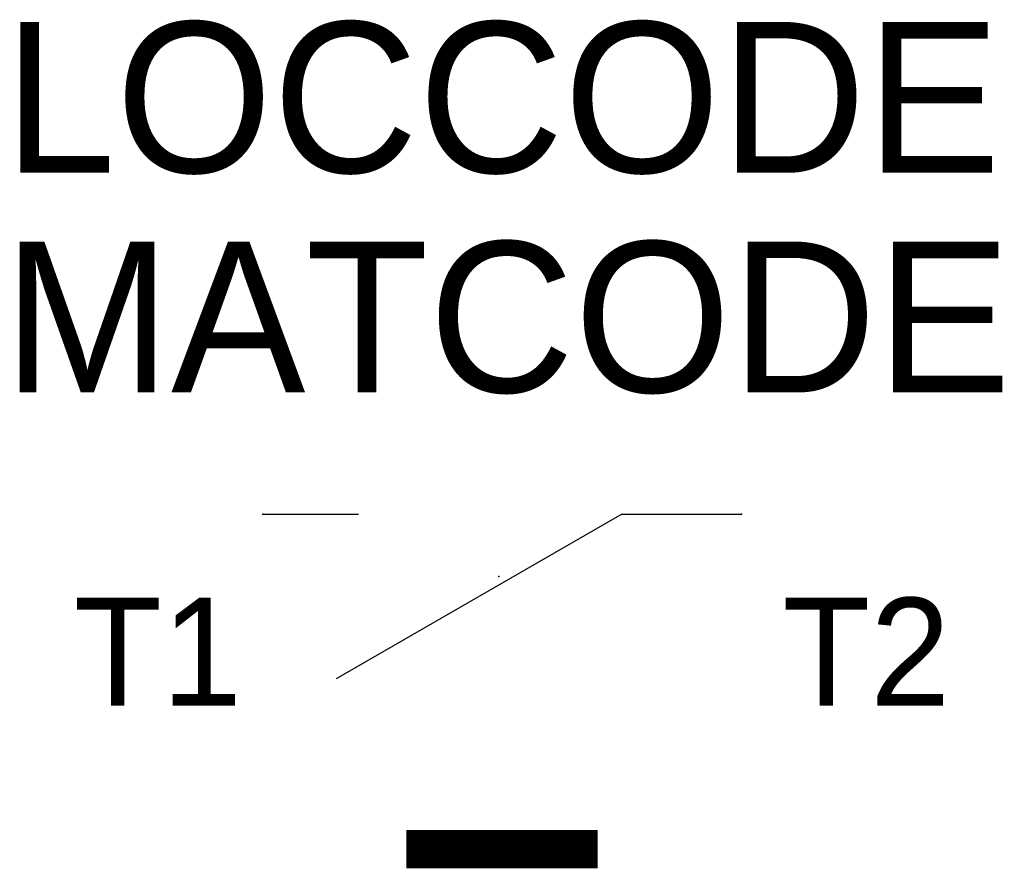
# Model space of a CAD drawing. Extents: x -10.1 to 10.5, y -7.4 to 10.3.
import ezdxf
from ezdxf.enums import TextEntityAlignment as Align

# ---------------------------------------------------------------- set-up
doc = ezdxf.new("R2010")
doc.units = 0
doc.linetypes.add('DASHED', pattern=[0])
doc.layers.get('0').update_dxf_attribs({"linetype": 'CONTINUOUS'})
for name, color, linetype in [('A', 7, 'CONTINUOUS'), ('C', 6, 'CONTINUOUS'), ('T2', 1, 'CONTINUOUS')]:
    doc.layers.add(name, color=color, linetype=linetype)

msp = doc.modelspace()

# ---------------------------------------------------------------- linework, layer by layer
at = {"color": 0}
for p, q in [((-5, 0), (-3, 0)), ((2.5, 0), (-3.464, -3.444)), ((2.5, 0), (5, 0))]:
    msp.add_line(p, q, dxfattribs=at)
at = {"color": 0, "linetype": 'CONTINUOUS', "const_width": 0.8}
msp.add_lwpolyline([(2, -7), (-2, -7)], dxfattribs=at)
at = {"layer": 'A', "color": 0, "linetype": 'DASHED'}
msp.add_point((-0.067, -1.306), dxfattribs=at)
at = {"layer": 'C', "color": 0, "linetype": 'DASHED'}
for p in [(-5, 0), (5, 0)]:
    msp.add_point(p, dxfattribs=at)

# ---------------------------------------------------------------- texts
at = {"color": 0, "linetype": 'CONTINUOUS'}
for tag, p in [('LOCCODE', (0, 7.127)), ('MATCODE', (0.104, 2.54))]:
    msp.add_attdef(tag, text='', height=3.15, dxfattribs=at).set_placement(p, align=Align.CENTER)
at = {"layer": 'T2', "color": 0, "linetype": 'CONTINUOUS'}
msp.add_attdef('T1', text='', height=2.25, dxfattribs=at).set_placement((-5.437, -4), align=Align.RIGHT)
msp.add_attdef('T2', (5.855, -4), '', height=2.25, dxfattribs=at)

doc.saveas('drawing.dxf')
